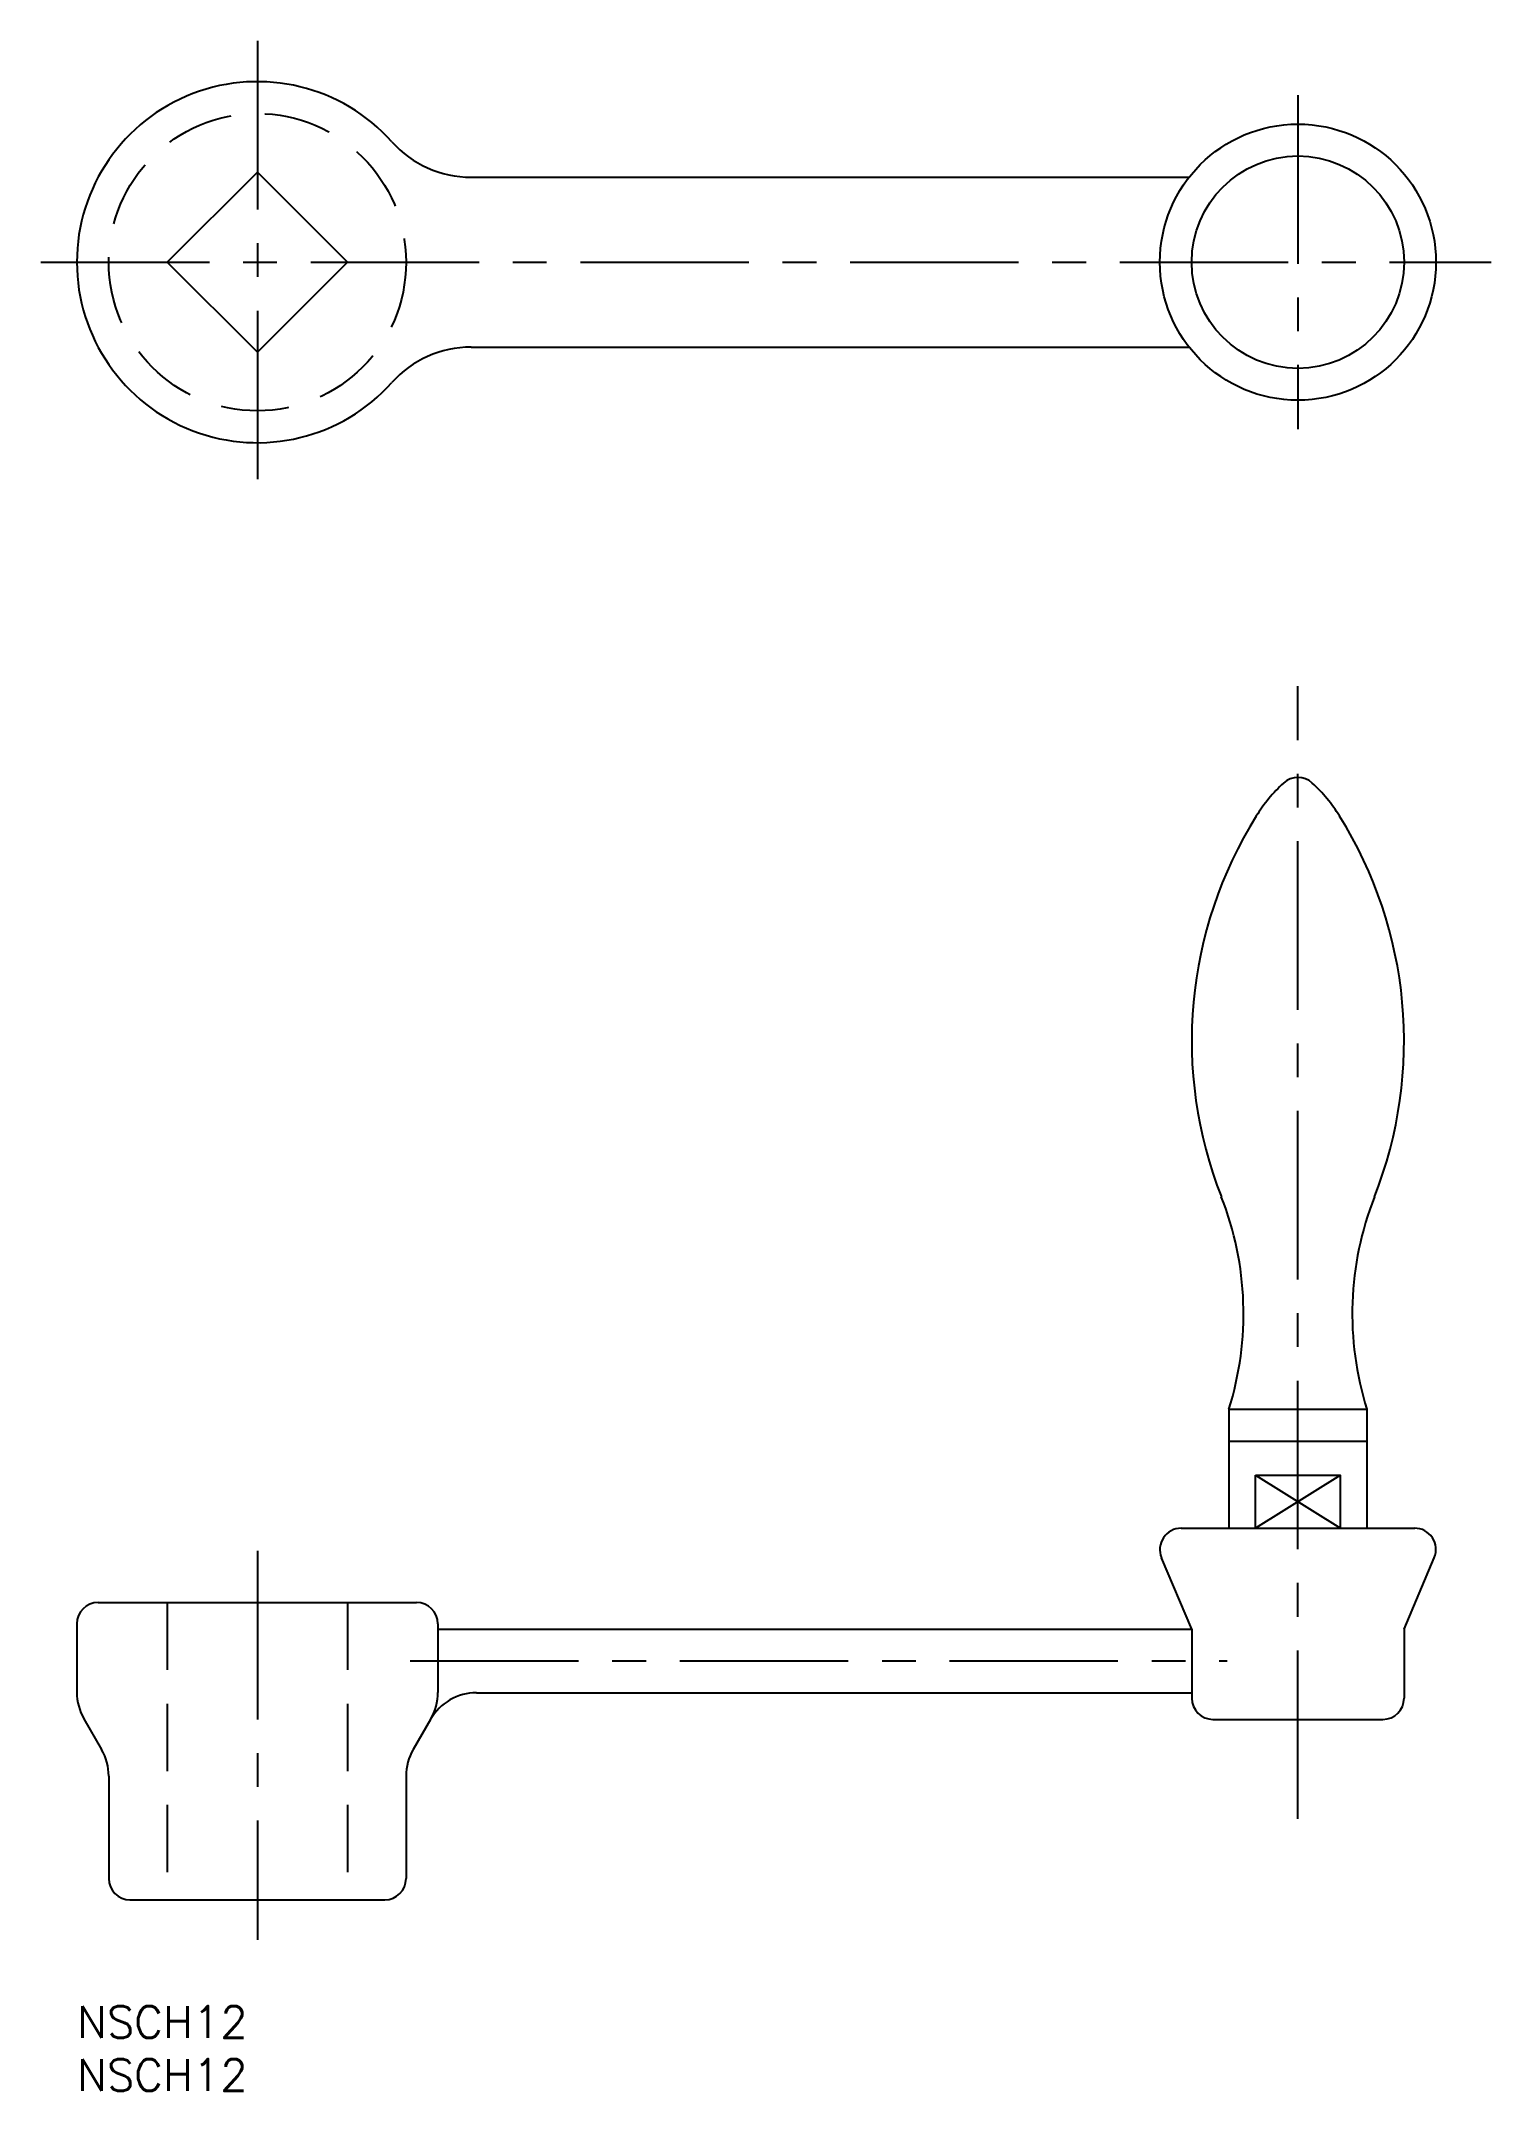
# Model space of a CAD drawing. Extents: x -3 to 133, y -8 to 185.
import ezdxf

# ---------------------------------------------------------------- set-up
doc = ezdxf.new("R2010")
doc.units = 0
doc.header["$LTSCALE"] = 0.5
doc.linetypes.add('CENTER', pattern=[50.8, 31.75, -6.35, 6.35, -6.35])
doc.linetypes.add('DASHED', pattern=[19.05, 12.7, -6.35])
for name, color, linetype in [('MSM_CENTER', 1, 'CENTER'), ('MSM_CONTINUOUS', 7, 'CONTINUOUS'), ('MSM_DASHED', 4, 'DASHED'), ('MSM_DIMENSION', 2, 'CONTINUOUS'), ('MSM_NARROW', 5, 'CONTINUOUS'), ('MSM_PART_NUMBER', 7, 'CONTINUOUS')]:
    doc.layers.add(name, color=color, linetype=linetype)
doc.styles.get("Standard").update_dxf_attribs({"font": 'txt.shx', "height": 3, "bigfont": 'bigfont.shx'})

# ---------------------------------------------------------------- blocks, each defined once
blk = doc.blocks.new('*U5')
at = {"layer": 'MSM_PART_NUMBER'}
blk.add_text('NSCH12', height=3, dxfattribs=at).set_placement((0, -3))
blk = doc.blocks.new('*U6')
at = {"layer": 'MSM_PART_NUMBER'}
blk.add_text('NSCH12', height=3, dxfattribs=at).set_placement((0, -8))

msp = doc.modelspace()

# ---------------------------------------------------------------- linework, layer by layer
at = {"layer": 'MSM_CENTER'}
for p, q in [((17, 185.06), (17, 143.3)), ((115, 179.96), (115, 148.49)), ((-3.38, 164.23), (133.19, 164.23)), ((115, 17.62), (115, 124.29)), ((17, 42.87), (17, 6.23)), ((31.38, 32.5), (108.34, 32.5))]:
    msp.add_line(p, q, dxfattribs=at)
at = {"layer": 'MSM_CONTINUOUS'}
for p, q in [((8.51, 164.23), (17, 172.71)), ((17, 172.71), (25.49, 164.23)), ((37.12, 172.23), (104.75, 172.23)), ((17, 155.74), (8.51, 164.23)), ((25.49, 164.23), (17, 155.74)), ((37.12, 156.23), (104.75, 156.23)), ((108.5, 56.2), (108.5, 45)), ((108.5, 56.2), (121.5, 56.2)), ((121.5, 56.2), (121.5, 45)), ((108.5, 53.2), (121.5, 53.2)), ((111, 45), (111, 50)), ((111, 50), (119, 50)), ((119, 45), (119, 50)), ((104, 45), (126, 45)), ((105, 35.5), (102.16, 42.22)), ((125, 35.5), (127.84, 42.22)), ((2, 38), (32, 38)), ((0, 36), (0, 29.54)), ((34, 36), (34, 29.54)), ((34, 35.5), (105, 35.5)), ((105, 35.5), (105, 29)), ((125, 35.5), (125, 29)), ((37.64, 29.5), (37.96, 29.5)), ((37.96, 29.5), (105, 29.5)), ((37.96, 29.5), (105, 29.5)), ((0.67, 27.04), (2.33, 24.16)), ((33.31, 27), (31.67, 24.16)), ((107, 27), (123, 27)), ((3, 21.66), (3, 12)), ((31, 21.66), (31, 12)), ((5, 10), (29, 10))]:
    msp.add_line(p, q, dxfattribs=at)
for radius in [13, 10, 10]:
    msp.add_circle((115, 164.23), radius, dxfattribs=at)
for centre, radius, start, end in [((17, 164.23), 17, 41.8103, 318.1897), ((37.12, 182.23), 10, 221.8103, 270), ((37.12, 146.23), 10, 90, 138.1897), ((123.8, 104.13), 15, 132.5884, 148.0058), ((115, 113.7), 2, 47.4116, 132.5884), ((106.2, 104.13), 15, 31.9942, 47.4116), ((145, 90.88), 40, 148.0058, 201.5247), ((85, 90.88), 40, 338.4753, 31.9942), ((79.88, 65.2), 30, 342.5424, 21.5247), ((150.12, 65.2), 30, 158.4753, 197.4576), ((104, 43), 2, 90, 202.8873), ((126, 43), 2, 337.1127, 90), ((2, 36), 2, 90, 180), ((32, 36), 2, 0, 90), ((5, 29.54), 5, 180, 210), ((37.64, 24.5), 5, 90, 150), ((29, 29.54), 5, 330, 0), ((107, 29), 2, 180, 270), ((123, 29), 2, 270, 0), ((-2, 21.66), 5, 0, 30), ((36, 21.66), 5, 150, 180), ((5, 12), 2, 180, 270), ((29, 12), 2, 270, 0)]:
    msp.add_arc(centre, radius, start, end, dxfattribs=at)
at = {"layer": 'MSM_DASHED'}
for p, q in [((8.51, 38), (8.51, 10)), ((25.49, 38), (25.49, 10))]:
    msp.add_line(p, q, dxfattribs=at)
msp.add_circle((17, 164.23), 14, dxfattribs=at)
at = {"layer": 'MSM_NARROW'}
for p, q in [((119, 50), (111, 45)), ((111, 50), (119, 45))]:
    msp.add_line(p, q, dxfattribs=at)

# ---------------------------------------------------------------- block references
at = {"layer": 'MSM_DIMENSION'}
for name in ['*U5', '*U6']:
    msp.add_blockref(name, (0, 0), dxfattribs=at)

doc.saveas('drawing.dxf')
